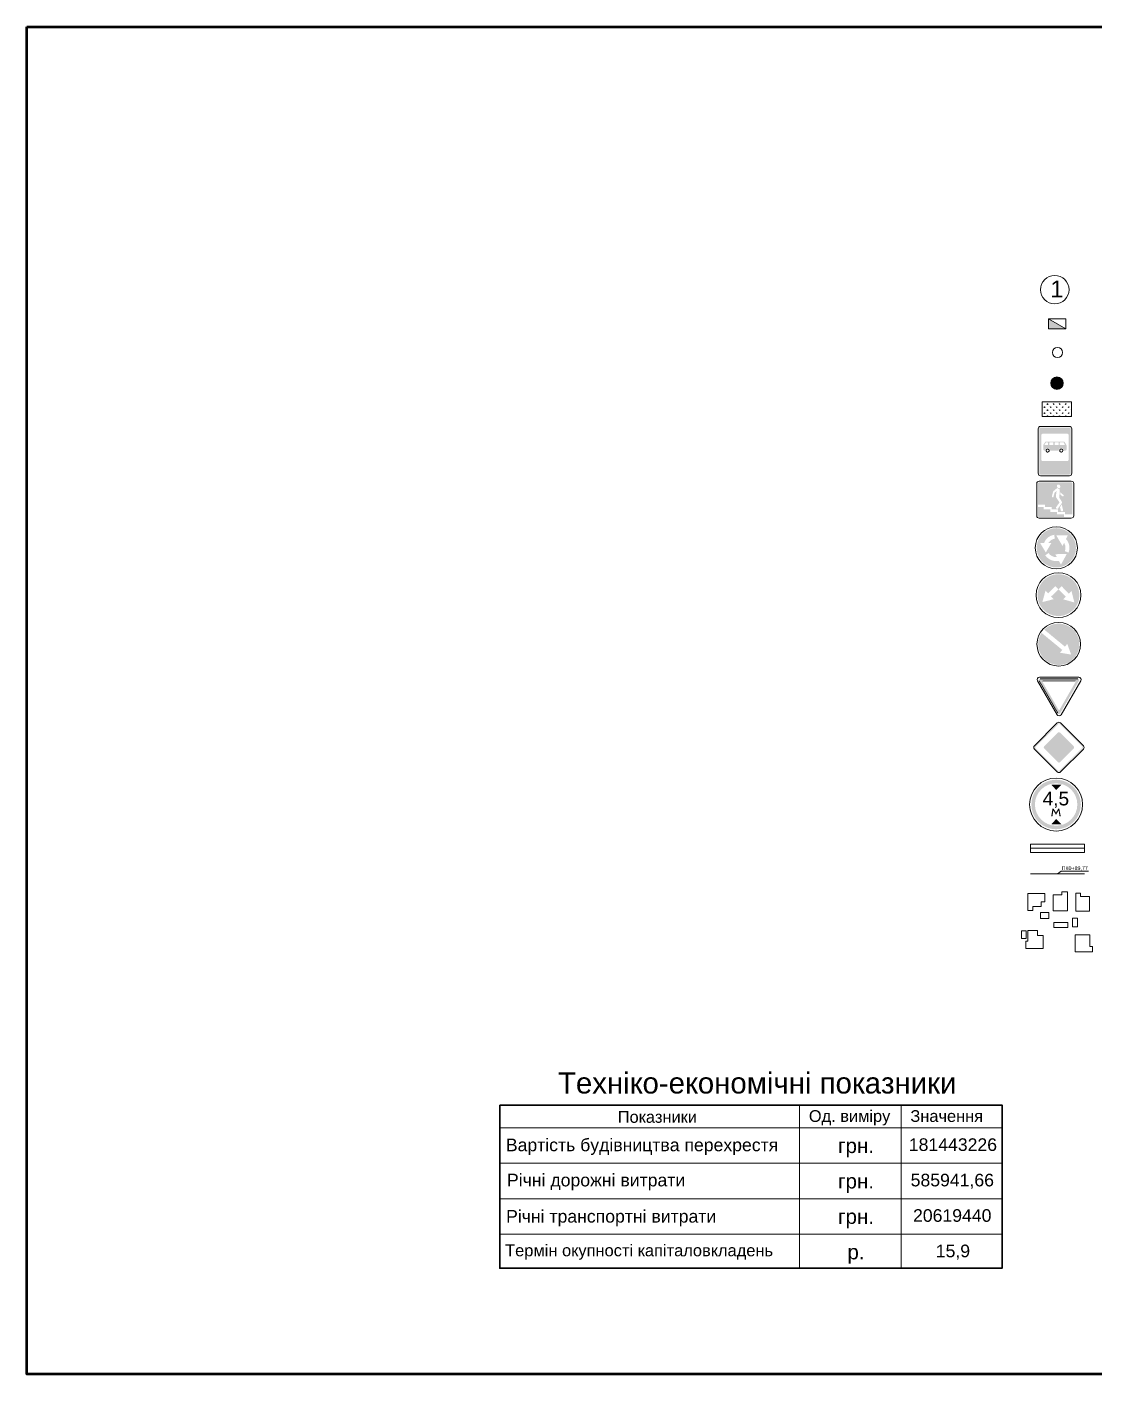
# Model space of a CAD drawing. Header units: millimetres. Extents: x -2123 to 33349, y -614 to 835.
# Drawn here: x 183.7 to 310.5, y -191.6 to -31.5 of the extents above; entities that cross this region are included whole.
import ezdxf

# ---------------------------------------------------------------- set-up
doc = ezdxf.new("R2010")
doc.units = ezdxf.units.MM
doc.layers.get('0').update_dxf_attribs({"lineweight": 15})
for name, color, linetype, lineweight in [('1 Відмітки', 7, 'Continuous', 25), ('2 Позначення', 80, 'Continuous', 20), ('Дор. Розм.', 7, 'Continuous', 50), ('Забудова', 40, 'Continuous', 40), ('поздовжній профіль', 250, 'Continuous', 15), ('Текст', 7, 'Continuous', 15)]:
    doc.layers.add(name, color=color, linetype=linetype, lineweight=lineweight)
doc.layers.add('Трава', color=80, linetype='Continuous')
doc.styles.get("Standard").update_dxf_attribs({"font": 'arial.ttf'})
doc.styles.add('стиль1', font='isocpeui.ttf')

# ---------------------------------------------------------------- blocks, each defined once
blk = doc.blocks.new('4-3')
h = blk.add_hatch(color=5)
h.paths.add_polyline_path([(0.23, 0, 1), (6.77, 0, 1)])
h.paths.add_polyline_path([(2.02, 1.63), (2.14, 1.73), (2.25, 1.81), (2.38, 1.89), (2.55, 1.98), (2.69, 2.04), (2.81, 2.08), (2.92, 2.12), (3.06, 2.15), (3.14, 2.16), (3.25, 1.51), (3.13, 1.49), (2.96, 1.44), (2.82, 1.38), (2.69, 1.31), (2.6, 1.25), (2.51, 1.19), (2.4, 1.08), (2.3, 0.98), (2.22, 0.87), (2.18, 0.81), (2.68, 0.81), (1.75, -0.77), (0.79, 0.82), (1.48, 0.8), (1.52, 0.97), (1.59, 1.1), (1.68, 1.24), (1.8, 1.4), (1.92, 1.53)], flags=16)
h.paths.add_polyline_path([(3.49, 2.06), (5.4, 2.06), (5.1, 1.47), (5.2, 1.35), (5.32, 1.19), (5.44, 0.99), (5.55, 0.74), (5.61, 0.53), (5.65, 0.32), (5.67, 0.16), (5.68, -0.06), (5.65, -0.3), (5.6, -0.57), (5.54, -0.76), (5.52, -0.79), (4.91, -0.56), (4.96, -0.4), (5, -0.24), (5.01, -0.08), (5.01, 0.02), (5.01, 0.14), (4.99, 0.28), (4.97, 0.38), (4.91, 0.54), (4.86, 0.66), (4.82, 0.75), (4.78, 0.81), (4.53, 0.3)], flags=16)
h.paths.add_polyline_path([(2.21, -0.86), (2.31, -1), (2.49, -1.19), (2.68, -1.32), (2.95, -1.45), (3.21, -1.52), (3.34, -1.54), (3.56, -1.54), (3.57, -1.52), (3.31, -1.06), (5.23, -1.03), (4.27, -2.79), (3.91, -2.16), (3.74, -2.19), (3.37, -2.2), (3.11, -2.18), (2.75, -2.08), (2.54, -1.99), (2.3, -1.86), (2.1, -1.71), (1.89, -1.54), (1.77, -1.39), (1.65, -1.24)], flags=16)
at = {"color": 5}
blk.add_circle((3.5, 0), 3.5, dxfattribs=at)
blk = doc.blocks.new('5-12')
h = blk.add_hatch(color=5)
h.paths.add_polyline_path([(0.5, 4.89, 0.414214), (0.25, 4.64), (0.25, -4.64, 0.414214), (0.5, -4.89), (6.5, -4.89, 0.414214), (6.75, -4.64), (6.75, 4.64, 0.414214), (6.5, 4.89)])
h.paths.add_polyline_path([(6.04, 3.61, -0.414214), (6.34, 3.31), (6.34, -1.78, -0.414214), (6.04, -2.08), (0.96, -2.08, -0.414214), (0.66, -1.78), (0.66, 3.31, -0.414214), (0.96, 3.61)], flags=16)
h = blk.add_hatch(color=7)
edge = h.paths.add_edge_path()
edge.add_arc((5.71, 1.18), 0.2, 0, 31.0891)
edge.add_line((5.88, 1.28), (5.51, 1.9))
edge.add_arc((5.34, 1.79), 0.2, 31.0891, 90)
edge.add_line((5.34, 1.99), (1.7, 1.99))
edge.add_arc((1.7, 1.69), 0.3, 90, 146.6948)
edge.add_line((1.45, 1.86), (1.14, 1.39))
edge.add_arc((1.39, 1.23), 0.3, 146.6948, 180)
edge.add_line((1.09, 1.23), (1.09, 0.31))
edge.add_arc((1.29, 0.31), 0.2, 180, 270)
edge.add_line((1.29, 0.11), (1.43, 0.11))
edge.add_arc((1.97, 0.11), 0.536, 0, 180, ccw=False)
edge.add_line((2.5, 0.11), (4.28, 0.11))
edge.add_arc((4.81, 0.11), 0.536, 0, 180, ccw=False)
edge.add_line((5.35, 0.11), (5.71, 0.11))
edge.add_arc((5.71, 0.31), 0.2, 270, 360)
edge.add_line((5.91, 0.31), (5.91, 1.18))
edge = h.paths.add_edge_path(flags=16)
edge.add_arc((5.26, 1.7), 0.1, 0, 90)
edge.add_line((5.26, 1.8), (4.57, 1.8))
edge.add_arc((4.57, 1.7), 0.1, 90, 180)
edge.add_line((4.47, 1.7), (4.47, 1.33))
edge.add_arc((4.57, 1.33), 0.1, 180, 270)
edge.add_line((4.57, 1.23), (5.44, 1.23))
edge.add_arc((5.44, 1.33), 0.1, 270, 360)
edge.add_line((5.54, 1.33), (5.36, 1.7))
edge = h.paths.add_edge_path(flags=16)
edge.add_arc((4.2, 1.33), 0.1, 270, 360)
edge.add_line((4.3, 1.33), (4.3, 1.7))
edge.add_arc((4.2, 1.7), 0.1, 0, 90)
edge.add_line((4.2, 1.8), (3.51, 1.8))
edge.add_arc((3.51, 1.7), 0.1, 90, 180)
edge.add_line((3.41, 1.7), (3.41, 1.33))
edge.add_arc((3.51, 1.33), 0.1, 180, 270)
edge.add_line((3.51, 1.23), (4.2, 1.23))
edge = h.paths.add_edge_path(flags=16)
edge.add_arc((3.09, 1.7), 0.1, 0, 90)
edge.add_line((3.09, 1.8), (2.4, 1.8))
edge.add_arc((2.4, 1.7), 0.1, 90, 180)
edge.add_line((2.3, 1.7), (2.3, 1.33))
edge.add_arc((2.4, 1.33), 0.1, 180, 270)
edge.add_line((2.4, 1.23), (3.09, 1.23))
edge.add_arc((3.09, 1.33), 0.1, 270, 360)
edge.add_line((3.19, 1.33), (3.19, 1.7))
edge = h.paths.add_edge_path(flags=16)
edge.add_arc((1.96, 1.33), 0.1, 270, 360)
edge.add_line((2.06, 1.33), (2.06, 1.7))
edge.add_arc((1.96, 1.7), 0.1, 0, 90)
edge.add_line((1.96, 1.8), (1.66, 1.8))
edge.add_arc((1.66, 1.7), 0.1, 90, 146.6948)
edge.add_line((1.58, 1.76), (1.33, 1.38))
edge.add_arc((1.42, 1.33), 0.1, 146.6948, 270)
edge.add_line((1.42, 1.23), (1.96, 1.23))
h = blk.add_hatch(color=7)
h.paths.add_polyline_path([(2.4, 0.11, 1), (1.54, 0.11, 1)])
h.paths.add_polyline_path([(1.74, 0.11, -1), (2.2, 0.11, -1)], flags=16)
h = blk.add_hatch(color=7)
h.paths.add_polyline_path([(5.24, 0.11, 1), (4.38, 0.11, 1)])
h.paths.add_polyline_path([(4.59, 0.11, -1), (5.04, 0.11, -1)], flags=16)
at = {"color": 5}
for p, q in [((0, 4.64), (0, -4.64)), ((6.5, 5.14), (0.5, 5.14)), ((7, -4.64), (7, 4.64)), ((0.5, -5.14), (6.5, -5.14))]:
    blk.add_line(p, q, dxfattribs=at)
for centre, start, end in [((0.5, 4.64), 90, 180), ((6.5, 4.64), 0, 90), ((0.5, -4.64), 180, 270), ((6.5, -4.64), 270, 0)]:
    blk.add_arc(centre, 0.5, start, end, dxfattribs=at)
blk = doc.blocks.new('4-2-3')
h = blk.add_hatch(color=5)
h.paths.add_polyline_path([(3.55, 3.27), (3.45, 3.27, 0.409993), (0.23, 0, 1), (6.77, 0, 0.409993)])
h.paths.add_polyline_path([(1.47, 0.66), (1.88, 0.25), (3.02, 1.39), (3.5, 0.91), (3.98, 1.39), (5.12, 0.25), (5.53, 0.66), (6, -1.11), (4.23, -0.64), (4.64, -0.23), (3.5, 0.91), (2.36, -0.23), (2.77, -0.64), (1.01, -1.11)], flags=16)
at = {"color": 5}
blk.add_circle((3.5, 0), 3.5, dxfattribs=at)
blk = doc.blocks.new('4-2-1')
blk.add_hatch(color=5).paths.add_polyline_path([(1.41, 2.56), (4.46, -0.48), (4.87, -0.07), (5.33, -1.84), (3.57, -1.37), (3.98, -0.96), (0.93, 2.08, 19.482096)])
at = {"color": 5}
blk.add_circle((3.5, 0), 3.5, dxfattribs=at)
blk = doc.blocks.new('2-4')
h = blk.add_hatch(color=1)
edge = h.paths.add_edge_path(flags=16)
edge.add_line((-3.24, 6.63), (-0.09, 1.18))
edge.add_arc((0, 1.23), 0.1, 210, 330)
edge.add_line((0.09, 1.18), (3.24, 6.63))
edge.add_arc((3.15, 6.68), 0.1, 330, 450)
edge.add_line((3.15, 6.78), (-3.15, 6.78))
edge.add_arc((-3.15, 6.68), 0.1, 450, 570)
edge = h.paths.add_edge_path()
edge.add_arc((0, 0.64), 0.25, 210, 330)
edge.add_line((0.22, 0.51), (3.88, 6.85))
edge.add_arc((3.66, 6.98), 0.25, 330, 450)
edge.add_line((3.66, 7.23), (-3.66, 7.23))
edge.add_arc((-3.66, 6.98), 0.25, 450, 570)
edge.add_line((-3.88, 6.85), (-0.22, 0.51))
at = {"color": 1}
for p, q in [((-4.21, 6.84), (-0.4, 0.23)), ((-3.88, 6.85), (-0.22, 0.51)), ((3.81, 7.53), (-3.81, 7.53)), ((-3.24, 6.63), (-0.09, 1.18)), ((0.22, 0.51), (3.88, 6.85)), ((0.4, 0.23), (4.21, 6.84))]:
    blk.add_line(p, q, dxfattribs=at)
for centre, start, end in [((-3.81, 7.07), 90, 210), ((3.81, 7.07), 330, 90), ((0, 0.46), 210, 330)]:
    blk.add_arc(centre, 0.461, start, end, dxfattribs=at)
blk = doc.blocks.new('столб')
at = {"layer": 'поздовжній профіль', "color": 160}
for points in [[(-500, 0, 0, 0, 0), (-1000, 0, 350, 0, 0), (-1700, 0, 0, 0, 0)], [(500, 0, 0, 0, 0), (1000, 0, 350, 0, 0), (1700, 0, 0, 0, 0)]]:
    blk.add_lwpolyline(points, format="xyseb", dxfattribs=at)
blk.add_circle((0, 0), 500, dxfattribs=at)
blk = doc.blocks.new('sdfahgas')
h = blk.add_hatch(color=7)
edge = h.paths.add_edge_path(flags=16)
edge.add_line((6.61, 6.61), (0.16, 13.06))
edge.add_arc((0, 12.9), 0.223, 45, 135)
edge.add_line((-0.16, 13.06), (-6.61, 6.61))
edge.add_arc((-6.45, 6.45), 0.223, 135, 225)
edge.add_line((-6.61, 6.29), (-0.16, -0.16))
edge.add_arc((0, 0), 0.223, 225, 315)
edge.add_line((0.16, -0.16), (6.61, 6.29))
edge.add_arc((6.45, 6.45), 0.223, -45, 45)
edge = h.paths.add_edge_path()
edge.add_line((-0.28, 13.18), (-6.73, 6.73))
edge.add_arc((-6.45, 6.45), 0.393, 135, 225)
edge.add_line((-6.73, 6.17), (-0.28, -0.28))
edge.add_arc((0, 0), 0.393, 225, 315)
edge.add_line((0.28, -0.28), (6.73, 6.17))
edge.add_arc((6.45, 6.45), 0.393, -45, 45)
edge.add_line((6.73, 6.73), (0.28, 13.18))
edge.add_arc((0, 12.9), 0.393, 45, 135)
h = blk.add_hatch(color=7)
edge = h.paths.add_edge_path(flags=16)
edge.add_line((-0.15, 10.54), (-4.09, 6.6))
edge.add_arc((-3.94, 6.45), 0.217, 135, 225)
edge.add_line((-4.09, 6.3), (-0.15, 2.36))
edge.add_arc((0, 2.51), 0.217, 225, 315)
edge.add_line((0.15, 2.36), (4.09, 6.3))
edge.add_arc((3.94, 6.45), 0.217, -45, 45)
edge.add_line((4.09, 6.6), (0.15, 10.54))
edge.add_arc((0, 10.39), 0.217, 45, 135)
edge = h.paths.add_edge_path()
edge.add_arc((-3.94, 6.45), 0.375, 135, 225)
edge.add_line((-4.2, 6.19), (-0.27, 2.25))
edge.add_arc((0, 2.51), 0.375, 225, 315)
edge.add_line((0.27, 2.25), (4.2, 6.19))
edge.add_arc((3.94, 6.45), 0.375, -45, 45)
edge.add_line((4.2, 6.72), (0.27, 10.65))
edge.add_arc((0, 10.39), 0.375, 45, 135)
edge.add_line((-0.26, 10.65), (-4.2, 6.72))
blk.add_hatch(color=2).paths.add_polyline_path([(-4.11, 6.68), (-0.19, 10.6), (-0.04, 10.64), (0.11, 10.6), (0.19, 10.52), (4.07, 6.63), (4.14, 6.49), (4.12, 6.35), (4.05, 6.25), (0.13, 2.33), (0.04, 2.27), (-0.09, 2.27), (-0.2, 2.36), (-4.15, 6.31), (-4.19, 6.43), (-4.17, 6.57)])
at = {"color": 7}
for p, q in [((-0.48, 13.38), (-6.93, 6.93)), ((6.93, 6.93), (0.48, 13.38)), ((-6.93, 5.97), (-0.48, -0.48)), ((0.48, -0.48), (6.93, 5.97))]:
    blk.add_line(p, q, dxfattribs=at)
for centre, start, end in [((0, 12.9), 45, 135), ((-6.45, 6.45), 135, 225), ((6.45, 6.45), 315, 45), ((0, 0), 225, 315)]:
    blk.add_arc(centre, 0.675, start, end, dxfattribs=at)
blk = doc.blocks.new('3-13')
h = blk.add_hatch(color=1)
edge = h.paths.add_edge_path(flags=16)
edge.add_arc((3.5, 0), 2.8, 0, 360)
edge = h.paths.add_edge_path()
edge.add_arc((3.5, 0), 3.27, 0, 360)
blk.add_hatch(color=7).paths.add_polyline_path([(3.13, -0.77), (3.49, -1.37), (3.83, -0.77), (3.95, -1.54), (4.11, -1.54), (3.92, -0.57), (3.77, -0.57), (3.48, -1.07), (3.18, -0.57), (3.02, -0.57), (2.86, -1.54), (3.02, -1.54)])
at = {"color": 1}
blk.add_circle((3.5, 0), 3.5, dxfattribs=at)
at = {"color": 7}
for points in [[(2.89, 2.6), (4.17, 2.6), (3.5, 1.92)], [(2.89, -2.6), (4.17, -2.6), (3.5, -1.92)]]:
    blk.add_solid(points, dxfattribs=at)
at = {"insert": (1.72, 1.68), "char_height": 1.8, "attachment_point": 1}
blk.add_mtext_dynamic_manual_height_columns('4,5', width=3.8991, gutter_width=12.5, heights=[0], dxfattribs=at)
blk = doc.blocks.new('5-17-1')
h = blk.add_hatch(color=5)
h.paths.add_polyline_path([(6.74, 3.04, 0.414214), (6.53, 3.25), (0.45, 3.25, 0.414214), (0.24, 3.04), (0.24, -0.93), (1.55, -0.93), (1.55, -1.37), (2.79, -1.37), (2.79, -1.84), (4.02, -1.84), (4.02, -2.33), (5.35, -2.33), (5.35, -2.78), (6.74, -2.78)])
h.paths.add_polyline_path([(4.43, 2.36), (4.4, 2.23), (4.34, 2.16), (4.26, 2.14), (4.12, 2.2), (3.93, 2.28), (3.87, 2.34), (3.8, 2.49), (3.8, 2.59), (3.8, 2.66), (3.85, 2.75), (3.89, 2.81), (3.99, 2.85), (4.1, 2.86), (4.23, 2.82), (4.38, 2.66), (4.43, 2.54)], flags=16)
h.paths.add_polyline_path([(4.34, 1.91), (4.35, 1.86), (4.27, 0.46, 0.163851), (4.32, 0.27), (4.71, -0.32, -0.317132), (4.71, -0.72), (4.03, -1.64, -0.900401), (3.64, -1.44), (4.26, -0.58, 0.312757), (4.26, -0.46), (3.66, 0.43, -0.184538), (3.61, 0.64), (3.75, 1.64), (3.41, 1.37), (3.37, 1.33), (3.36, 1.29), (3.16, 0.53), (3.13, 0.49), (3.07, 0.45), (3.03, 0.44), (2.96, 0.45), (2.91, 0.48), (2.88, 0.52), (2.87, 0.56), (2.87, 0.63), (3.11, 1.57), (3.82, 2.17), (3.86, 2.19), (3.9, 2.19), (3.95, 2.18), (4.31, 1.95)], flags=16)
h.paths.add_polyline_path([(5.07, 0.86), (5.09, 0.78), (5.07, 0.7), (5.01, 0.63), (4.93, 0.61), (4.85, 0.63), (4.44, 0.99), (4.45, 1.39)], flags=16)
h.paths.add_polyline_path([(4.73, -0.92), (4.98, -2, -0.855356), (4.55, -2.07), (4.38, -1.42)], flags=16)
h.paths.add_polyline_path([(5.13, -2.79), (3.8, -2.79), (3.8, -2.32), (2.56, -2.32), (2.56, -1.85), (1.31, -1.85), (1.31, -1.39), (0.24, -1.39), (0.24, -3.04, 0.414214), (0.45, -3.25), (5.12, -3.25)])
at = {"color": 5}
for p, q in [((0, 3.04), (0, -3.04)), ((6.53, 3.49), (0.45, 3.49)), ((6.98, -3.04), (6.98, 3.04)), ((0.45, -3.49), (6.53, -3.49))]:
    blk.add_line(p, q, dxfattribs=at)
for centre, start, end in [((0.45, 3.04), 90, 180), ((6.53, 3.04), 0, 90), ((0.45, -3.04), 180, 270), ((6.53, -3.04), 270, 0)]:
    blk.add_arc(centre, 0.45, start, end, dxfattribs=at)

msp = doc.modelspace()

# ---------------------------------------------------------------- hatches: boundary and pattern name
h = msp.add_hatch(color=0)
h.dxf.hatch_style = 1
h.paths.add_polyline_path([(305.131, -66.194), (305.131, -67.394), (307.181, -67.394)])
h = msp.add_hatch(color=0)
h.dxf.hatch_style = 1
edge = h.paths.add_edge_path()
edge.add_arc((306.122, -73.852), 0.75, 0, 360)
at = {"layer": 'Трава', "lineweight": 5}
h = msp.add_hatch(dxfattribs=at)
h.set_pattern_fill('GRASS', color=0, scale=0.02)
h.set_pattern_definition([(90, (-407.67108, -321.36383), (-0.35921024, 0.35921024), [0.09525, -0.6231705]), (45, (-407.6711, -321.36383), (-0.35921024, 0.35921024), [0.09525, -0.41275]), (135, (-407.6711, -321.36383), (-0.35921024, -0.35921024), [0.09525, -0.41275])])
h.paths.add_polyline_path([(307.867, -77.824), (307.867, -76.074), (304.367, -76.074), (304.367, -77.824)])

# ---------------------------------------------------------------- linework, layer by layer
at = {"color": 0}
for p, q in [((309.401, -128.635), (302.964, -128.635)), ((302.964, -128.635), (302.964, -129.635)), ((309.401, -129.135), (302.964, -129.135)), ((309.401, -129.635), (302.964, -129.635)), ((309.401, -128.635), (309.401, -129.635)), ((309.401, -132.183), (302.964, -132.183))]:
    msp.add_line(p, q, dxfattribs=at)
for points in [[(305.131, -66.194), (307.181, -66.194), (307.181, -67.394), (305.131, -67.394)], [(304.367, -76.074), (307.867, -76.074), (307.867, -77.824), (304.367, -77.824)]]:
    msp.add_lwpolyline(points, close=True, dxfattribs=at)
msp.add_lwpolyline([(305.131, -66.194), (307.181, -67.394)], dxfattribs=at)
for centre, radius in [((305.861, -62.741), 1.694), ((306.122, -73.852), 0.75)]:
    msp.add_circle(centre, radius, dxfattribs=at)
at = {"layer": '2 Позначення', "color": 0}
msp.add_lwpolyline([(306.182, -132.183), (306.626, -131.842), (309.855, -131.843)], dxfattribs=at)
at = {"layer": 'Дор. Розм.'}
msp.add_lwpolyline([(183.654, -31.509), (379.066, -31.509), (379.066, -191.637), (183.654, -191.637)], close=True, dxfattribs=at)
at = {"layer": 'Забудова', "color": 0, "lineweight": 15}
for points in [[(307.377, -134.301), (307.377, -136.591), (305.659, -136.591), (305.659, -134.688), (306.706, -134.688), (306.706, -134.301)], [(308.921, -134.483), (308.921, -134.867), (309.991, -134.867), (309.991, -136.626), (308.374, -136.626), (308.374, -134.483)], [(304.687, -134.527), (304.687, -135.517), (304.26, -135.517), (304.26, -136.057), (303.248, -136.057), (303.248, -136.552), (302.641, -136.552), (302.641, -134.527)], [(305.139, -136.774), (305.139, -137.49), (304.175, -137.49), (304.175, -136.774)], [(308.547, -137.447), (308.547, -138.479), (307.958, -138.479), (307.958, -137.447)], [(302.451, -139.856), (302.451, -138.946), (301.918, -138.946), (301.918, -139.856)], [(304.471, -141.056), (304.471, -139.499), (303.817, -139.499), (303.817, -138.923), (302.651, -138.923), (302.651, -140.168), (302.402, -140.168), (302.402, -141.056)], [(307.406, -137.945), (307.406, -138.553), (305.767, -138.553), (305.767, -137.945)], [(310.043, -139.442), (310.043, -140.804), (310.358, -140.804), (310.358, -141.468), (308.301, -141.468), (308.301, -139.442)]]:
    msp.add_lwpolyline(points, close=True, dxfattribs=at)
at = {"layer": 'Текст', "color": 0, "ltscale": 20}
for p, q in [((275.518, -159.667), (275.518, -179.059)), ((287.59, -159.667), (287.59, -179.059)), ((239.868, -162.366), (299.59, -162.366)), ((239.868, -166.578), (299.59, -166.578)), ((239.868, -170.79), (299.59, -170.79)), ((239.868, -175.002), (299.59, -175.002)), ((239.868, -179.059), (299.59, -179.059))]:
    msp.add_line(p, q, dxfattribs=at)
at = {"layer": 'Текст', "color": 0, "lineweight": 30, "ltscale": 20}
msp.add_lwpolyline([(239.868, -159.667), (299.59, -159.667), (299.59, -179.059), (239.868, -179.059)], close=True, dxfattribs=at)

# ---------------------------------------------------------------- block references
at = {"color": 0, "xscale": 0.001200000000244472, "yscale": 0.001200000000244472, "zscale": 0.001200000000244472, "rotation": 0.01217534568654122}
msp.add_blockref('столб', (306.19, -70.212), dxfattribs=at)
at = {"color": 0, "linetype": 'Continuous'}
for name, p, xscale, yscale, zscale, rotation in [('5-12', (303.887, -81.923), 0.5702400000002614, 0.5702400000002614, 0.5702400000002614, 0.0105900529496098), ('4-2-3', (303.629, -99.016), 0.7620479999998102, 0.7620479999998102, 0.7620479999998102, 359.2969068376493), ('4-2-1', (303.747, -105.131), 0.7409556000000004, 0.7409556000000004, 0.7409556000000004, 5.443749136175293), ('2-4', (303.794, -108.944), 0.6112259999991887, 0.6112259999991887, 0.6112259999991887, 240.033053034436)]:
    msp.add_blockref(name, p, dxfattribs=dict(at, xscale=xscale, yscale=yscale, zscale=zscale, rotation=rotation))
for name, p, xscale, yscale, zscale in [('5-17-1', (303.714, -87.702), 0.63, 0.63, 0.63), ('4-3', (303.542, -93.424), 0.7155104595155694, 0.7155104595155694, 0.7155104595155694), ('3-13', (302.87, -123.936), 0.9, 0.9, 0.9)]:
    msp.add_blockref(name, p, dxfattribs=dict(at, xscale=xscale, yscale=yscale, zscale=zscale))
at = {"color": 0, "xscale": 0.42, "yscale": 0.42, "zscale": 0.42}
msp.add_blockref('sdfahgas', (306.355, -119.856), dxfattribs=at)

# ---------------------------------------------------------------- texts
at = {"color": 0, "insert": (305.327, -61.656), "char_height": 2, "width": 0.63721, "attachment_point": 1, "style": 'стиль1'}
msp.add_mtext('{\\fArial|b0|i0|c0|p34;1}', dxfattribs=at)
at = {"color": 0, "attachment_point": 1}
for s, insert, char_height, width in [('Техніко-економічні показники', (246.791, -155.79), 2.5, 55.83922), ('Вартість будівництва перехрестя ', (240.598, -163.65), 1.5, 55.83922), ('\\pi3.7055;{\\H1.1667x;грн.}', (276.382, -163.616), 1.5, 11.31703), ('\\pi0.91576;{\\f@Arial Unicode MS|b0|i0|c0|p34;\\C256;181443226}', (287.59, -163.616), 1.5, 12), ('Річні дорожні витрати ', (240.732, -167.828), 1.5, 55.83922), ('\\pi1.1352;{\\f@Arial Unicode MS|b0|i0|c204|p34;\\C256;585941,66 }', (287.59, -167.828), 1.5, 12), ('\\pi3.7055;{\\H1.1667x;грн.}', (276.382, -167.828), 1.5, 11.31703), ('Річні транспортні витрати ', (240.621, -172.134), 1.5, 55.83922), ('\\pi3.7055;{\\H1.1667x;грн.}', (276.382, -172.04), 1.5, 11.31703), ('\\pi1.4176;{\\f@Arial Unicode MS|b0|i0|c0|p34;\\C256;20619440}', (287.59, -172.04), 1.5, 12), ('{\\C256;Термін окупності капіталовкладень }', (240.501, -176.235), 1.4, 38.85348), ('\\pi4.8259;{\\H1.1667x;р.}', (276.382, -176.252), 1.5, 11.31703), ('\\pi4.1209;15,9', (287.59, -176.252), 1.5, 12)]:
    msp.add_mtext(s, dxfattribs=dict(at, insert=insert, char_height=char_height, width=width))
at = {"layer": '1 Відмітки', "color": 0, "insert": (309.788, -131.278), "char_height": 0.45, "attachment_point": 3, "rotation": 359.99588}
msp.add_mtext_dynamic_manual_height_columns('ПК0+89,77', width=7.02543, gutter_width=12.5, heights=[0], dxfattribs=at)
at = {"layer": 'Текст', "color": 0, "ltscale": 20}
for s, p in [('Показники', (253.904, -161.77)), ('Од. виміру', (276.622, -161.664)), ('Значення', (288.695, -161.664))]:
    msp.add_text(s, height=1.3942, dxfattribs=at).set_placement(p)

doc.saveas('drawing.dxf')
